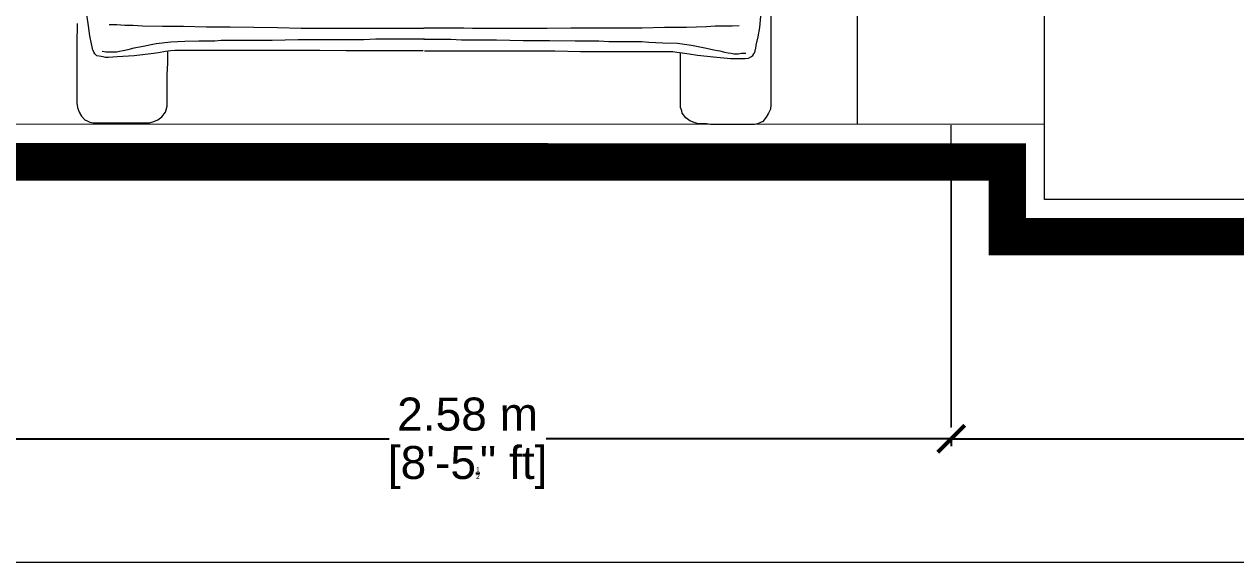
# Model space of a CAD drawing. Header units: metres. Extents: x 14 to 155, y 0 to 125.
# Drawn here: x 137.595 to 140.826, y 94.069 to 95.483 of the extents above; entities that cross this region are included whole.
import ezdxf

# ---------------------------------------------------------------- set-up
doc = ezdxf.new("R2010")
doc.units = ezdxf.units.M
doc.layers.get('Defpoints').update_dxf_attribs({"lineweight": 0})
doc.layers.add('Edges', color=7, linetype='Continuous')
doc.layers.add('PDF2_Geometry', color=7, linetype='Continuous', true_color=0xffbe80)
doc.styles.add('TEXTS', font='swissl.ttf')
doc.dimstyles.new('Copy of DIMTEXT', dxfattribs={"dimscale": 0.3, "dimtxt": 0.22, "dimasz": 0.18, "dimexe": 0.05, "dimexo": 0.05, "dimgap": 0.05, "dimtad": 0, "dimzin": 1, "dimdsep": 46, "dimtxsty": 'TEXTS', "dimblk": 'ARCHTICK', "dimcen": 0.1, "dimclrd": 256, "dimclre": 6, "dimclrt": 7, "dimadec": 0, "dimazin": 0, "dimtfac": 0.15, "dimtix": 1, "dimtofl": 0, "dimtmove": 1, "dimatfit": 3, "dimldrblk": 'OPEN', "dimfxl": 0, "dimtolj": 1, "dimtzin": 0, "dimarcsym": 0})

# ---------------------------------------------------------------- blocks, each defined once
blk = doc.blocks.new('_ArchTick')
at = {"color": 0, "linetype": 'ByBlock', "const_width": 0.15}
blk.add_lwpolyline([(-0.5, -0.5), (0.5, 0.5)], dxfattribs=at)
blk = doc.blocks.new('*D84')
at = {"layer": 'Defpoints', "color": 0, "transparency": 16777216}
for p in [(123.442, 94.1502), (145.2922, 94.1502), (145.2922, 94.0472)]:
    blk.add_point(p, dxfattribs=at)
at = {"layer": 'Edges', "color": 6, "lineweight": -2, "transparency": 16777216}
for p, q in [((123.442, 94.1302), (123.442, 94.0272)), ((145.2922, 94.1302), (145.2922, 94.0272))]:
    blk.add_line(p, q, dxfattribs=at)
at = {"layer": 'Edges', "lineweight": -2, "transparency": 16777216}
for p, q in [((123.442, 94.0472), (134.1251, 94.0472)), ((145.2922, 94.0472), (134.6091, 94.0472))]:
    blk.add_line(p, q, dxfattribs=at)
at = {"layer": 'Edges', "lineweight": -2, "transparency": 16777216, "xscale": 0.072, "yscale": 0.072, "zscale": 0.072, "rotation": 180}
blk.add_blockref('_ArchTick', (123.442, 94.0472), dxfattribs=at)
at = {"layer": 'Edges', "lineweight": -2, "transparency": 16777216, "xscale": 0.072, "yscale": 0.072, "zscale": 0.072}
blk.add_blockref('_ArchTick', (145.2922, 94.0472), dxfattribs=at)
at = {"layer": 'Edges', "color": 7, "transparency": 16777216, "char_height": 0.088, "attachment_point": 5, "style": 'TEXTS'}
for s, insert in [('\\A1;21.85 m', (134.3671, 94.1124)), ('\\A1;[71\'-8{\\H0.15x;\\S1/4;}" ft]', (134.3671, 93.9706))]:
    blk.add_mtext(s, dxfattribs=dict(at, insert=insert))
blk = doc.blocks.new('_Open')
at = {"color": 0, "linetype": 'ByBlock', "lineweight": -2}
for p, q in [((-1, 0.167), (0, 0)), ((-1, -0.167), (0, 0)), ((0, 0), (-1, 0))]:
    blk.add_line(p, q, dxfattribs=at)
blk = doc.blocks.new('*D89')
at = {"layer": 'Defpoints', "color": 0, "transparency": 16777216}
for p in [(137.4871, 94.4093), (140.0674, 94.3786), (140.0674, 94.3781)]:
    blk.add_point(p, dxfattribs=at)
at = {"layer": 'Edges', "color": 6, "lineweight": -2, "transparency": 16777216}
for p, q in [((137.4871, 94.3893), (137.4871, 94.3581)), ((140.0674, 94.3781), (140.0674, 94.3581))]:
    blk.add_line(p, q, dxfattribs=at)
at = {"layer": 'Edges', "lineweight": -2, "transparency": 16777216}
for p, q in [((137.4871, 94.3781), (138.5678, 94.3781)), ((140.0674, 94.3781), (138.9867, 94.3781))]:
    blk.add_line(p, q, dxfattribs=at)
at = {"layer": 'Edges', "lineweight": -2, "transparency": 16777216, "xscale": 0.072, "yscale": 0.072, "zscale": 0.072, "rotation": 180}
blk.add_blockref('_ArchTick', (137.4871, 94.3781), dxfattribs=at)
at = {"layer": 'Edges', "lineweight": -2, "transparency": 16777216, "xscale": 0.072, "yscale": 0.072, "zscale": 0.072}
blk.add_blockref('_ArchTick', (140.0674, 94.3781), dxfattribs=at)
at = {"layer": 'Edges', "color": 7, "transparency": 16777216, "char_height": 0.088, "attachment_point": 5, "style": 'TEXTS'}
for s, insert in [('\\A1;2.58 m', (138.7772, 94.4433)), ('\\A1;[8\'-5{\\H0.15x;\\S1/2;}" ft]', (138.7772, 94.3015))]:
    blk.add_mtext(s, dxfattribs=dict(at, insert=insert))
blk = doc.blocks.new('*D90')
at = {"layer": 'Defpoints', "color": 0, "transparency": 16777216}
for p in [(140.0674, 94.3786), (145.2922, 94.3788), (145.2922, 94.3781)]:
    blk.add_point(p, dxfattribs=at)
at = {"layer": 'Edges', "color": 6, "lineweight": -2, "transparency": 16777216}
for p, q in [((140.0674, 94.3781), (140.0674, 94.3581)), ((145.2922, 94.3781), (145.2922, 94.3581))]:
    blk.add_line(p, q, dxfattribs=at)
at = {"layer": 'Edges', "lineweight": -2, "transparency": 16777216}
for p, q in [((140.0674, 94.3781), (142.4378, 94.3781)), ((145.2922, 94.3781), (142.9218, 94.3781))]:
    blk.add_line(p, q, dxfattribs=at)
at = {"layer": 'Edges', "lineweight": -2, "transparency": 16777216, "xscale": 0.072, "yscale": 0.072, "zscale": 0.072, "rotation": 180}
blk.add_blockref('_ArchTick', (140.0674, 94.3781), dxfattribs=at)
at = {"layer": 'Edges', "lineweight": -2, "transparency": 16777216, "xscale": 0.072, "yscale": 0.072, "zscale": 0.072}
blk.add_blockref('_ArchTick', (145.2922, 94.3781), dxfattribs=at)
at = {"layer": 'Edges', "color": 7, "transparency": 16777216, "char_height": 0.088, "attachment_point": 5, "style": 'TEXTS'}
for s, insert in [('\\A1;5.22 m', (142.6798, 94.4433)), ('\\A1;[17\'-1{\\H0.15x;\\S3/4;}" ft]', (142.6798, 94.3015))]:
    blk.add_mtext(s, dxfattribs=dict(at, insert=insert))

msp = doc.modelspace()

# ---------------------------------------------------------------- linework, layer by layer
at = {"layer": 'PDF2_Geometry', "color": 0, "lineweight": 5}
for points in [[(140.3165, 95.2162), (140.3163, 98.1662), (132.2887, 98.1659), (132.2889, 95.2159)], [(134.4539, 97.7149), (134.7892, 97.7462), (135.1244, 97.7713), (135.4613, 97.7901), (135.7982, 97.8027), (136.135, 97.809), (136.4718, 97.809), (136.8086, 97.8027), (137.1439, 97.7901), (137.4808, 97.7714), (137.8176, 97.7463), (138.1529, 97.715), (138.4866, 97.679), (138.8202, 97.6351), (139.154, 97.585), (139.4861, 97.5287), (139.8167, 97.466), (139.8167, 95.2162)], [(145.8328, 95.0159), (140.3166, 95.0157), (140.3165, 95.2163), (132.289, 95.2175), (132.289, 95.017), (123.113, 95.0151)]]:
    msp.add_lwpolyline(points, dxfattribs=at)
at = {"layer": 'PDF2_Geometry', "color": 0, "lineweight": 0}
for points in [[(139.5864, 95.539), (139.5864, 95.4826), (139.5864, 95.4261), (139.5864, 95.4011), (139.5864, 95.3761), (139.5864, 95.3525), (139.5864, 95.3322), (139.5864, 95.3149), (139.5864, 95.2993), (139.5864, 95.2867), (139.5864, 95.2789), (139.5864, 95.2742), (139.5864, 95.2727), (139.5864, 95.268), (139.5849, 95.257), (139.5801, 95.246), (139.5739, 95.2351), (139.5645, 95.2241), (139.5582, 95.2209), (139.5504, 95.2178), (139.5425, 95.2162), (139.5378, 95.2162), (139.5363, 95.2162), (139.5331, 95.2162), (139.5238, 95.2162), (139.5128, 95.2162), (139.5002, 95.2162), (139.4689, 95.2162), (139.4376, 95.2162), (139.425, 95.2162), (139.4141, 95.2178), (139.4047, 95.2178), (139.4015, 95.2178), (139.4, 95.2178), (139.3984, 95.2178), (139.3921, 95.2178), (139.3812, 95.2209), (139.3702, 95.2256), (139.3592, 95.2335), (139.3498, 95.246), (139.3483, 95.2523), (139.3452, 95.2617), (139.3452, 95.2711), (139.3452, 95.2727), (139.3452, 95.2742), (139.3452, 95.2789), (139.3452, 95.2883), (139.3452, 95.3009), (139.3452, 95.3149), (139.3452, 95.3463), (139.3452, 95.3761), (139.3452, 95.3885), (139.3452, 95.398), (139.3452, 95.4042), (139.3452, 95.4074)], [(138.659, 95.412), (138.6574, 95.412), (138.6496, 95.412), (138.637, 95.412), (138.6198, 95.412), (138.5994, 95.412), (138.5744, 95.412), (138.5478, 95.412), (138.518, 95.412), (138.4866, 95.412), (138.4537, 95.412), (138.3832, 95.4136), (138.3111, 95.4136), (138.2422, 95.4136), (138.2093, 95.4136), (138.1796, 95.4136), (138.1498, 95.4136), (138.1248, 95.4136), (138.1012, 95.4136), (138.0825, 95.4136), (138.0667, 95.4136), (138.0558, 95.4136), (138.037, 95.4136), (138.0213, 95.4136), (138.0088, 95.4136), (137.9963, 95.4136), (137.9853, 95.412), (137.9712, 95.4104), (137.9524, 95.4073), (137.932, 95.4041), (137.8882, 95.3994), (137.8427, 95.3964), (137.8192, 95.3948), (137.8145, 95.3948), (137.8114, 95.3948), (137.8052, 95.3964), (137.7942, 95.3979), (137.7879, 95.3994), (137.7832, 95.4041), (137.78, 95.4089), (137.7785, 95.4136), (137.7769, 95.4167), (137.7769, 95.4183), (137.7753, 95.423), (137.7738, 95.4309), (137.7691, 95.4527), (137.766, 95.4794), (137.7613, 95.5091)], [(138.6621, 95.412), (138.6652, 95.412), (138.673, 95.412), (138.6856, 95.412), (138.7013, 95.412), (138.7232, 95.412), (138.7466, 95.412), (138.7733, 95.412), (138.8031, 95.412), (138.8344, 95.412), (138.8689, 95.412), (138.9378, 95.4121), (139.0099, 95.4121), (139.0788, 95.4105), (139.1117, 95.4105), (139.143, 95.4105), (139.1712, 95.4105), (139.1979, 95.4105), (139.2198, 95.4105), (139.2386, 95.4105), (139.2542, 95.4105), (139.2652, 95.4105), (139.284, 95.4105), (139.2997, 95.4105), (139.3137, 95.4105), (139.3247, 95.4105), (139.3357, 95.409), (139.3498, 95.4074), (139.3686, 95.4042), (139.3905, 95.4011), (139.4328, 95.3964), (139.4783, 95.3917), (139.5018, 95.3917), (139.5065, 95.3917), (139.5112, 95.3917), (139.5175, 95.3917), (139.5269, 95.3932), (139.5331, 95.3964), (139.5378, 95.3995), (139.541, 95.4042), (139.5441, 95.4105), (139.5441, 95.4137), (139.5441, 95.4152), (139.5457, 95.4184), (139.5472, 95.4277), (139.5519, 95.4497), (139.5567, 95.4747), (139.5598, 95.5045)], [(137.7361, 95.4856), (137.7346, 95.4308), (137.7346, 95.4041), (137.7346, 95.3807), (137.7346, 95.3572), (137.7346, 95.3368), (137.7346, 95.318), (137.7346, 95.3039), (137.7346, 95.2913), (137.7346, 95.282), (137.7346, 95.2773), (137.7346, 95.2757), (137.7346, 95.2726), (137.7362, 95.2616), (137.7408, 95.2491), (137.7471, 95.2381), (137.7565, 95.2287), (137.7628, 95.2255), (137.7691, 95.2224), (137.7784, 95.2208), (137.7831, 95.2208), (137.7847, 95.2208), (137.7878, 95.2208), (137.7973, 95.2208), (137.8083, 95.2208), (137.8207, 95.2208), (137.8521, 95.2208), (137.8834, 95.2208), (137.8959, 95.2208), (137.9069, 95.2208), (137.9148, 95.2208), (137.9194, 95.2208), (137.921, 95.2208), (137.9226, 95.2208), (137.9288, 95.2208), (137.9398, 95.224), (137.9508, 95.2287), (137.9617, 95.2365), (137.9712, 95.2491), (137.9727, 95.2554), (137.9759, 95.2647), (137.9759, 95.2741), (137.9759, 95.2757), (137.9759, 95.2773), (137.9759, 95.282), (137.9759, 95.2914), (137.9759, 95.3039), (137.9759, 95.318), (137.9759, 95.3493), (137.9774, 95.3791), (137.9774, 95.3917), (137.9774, 95.401), (137.9774, 95.4073), (137.9774, 95.4104)], [(137.8208, 95.4825), (137.8411, 95.4825), (137.8631, 95.4809), (137.885, 95.4809), (137.9102, 95.4794), (137.9634, 95.4778), (138.0198, 95.4778), (138.0809, 95.4762), (138.1435, 95.4762), (138.2704, 95.4747), (138.3331, 95.4732), (138.3942, 95.4732), (138.4521, 95.4732), (138.5054, 95.4732), (138.5305, 95.4732), (138.5556, 95.4732), (138.5775, 95.4732), (138.5978, 95.4732), (138.6167, 95.4732), (138.6339, 95.4732), (138.648, 95.4732), (138.6606, 95.4732)], [(139.5018, 95.4794), (139.483, 95.4778), (139.4611, 95.4778), (139.4376, 95.4778), (139.4141, 95.4763), (139.3608, 95.4747), (139.3029, 95.4747), (139.2433, 95.4731), (139.1806, 95.4731), (139.0522, 95.4731), (138.9895, 95.4715), (138.9284, 95.4715), (138.8705, 95.4715), (138.8156, 95.4715), (138.7906, 95.4715), (138.7671, 95.4731), (138.7451, 95.4731), (138.7248, 95.4731), (138.7059, 95.4731), (138.6887, 95.4731), (138.673, 95.4731), (138.6606, 95.4731)], [(138.6621, 95.4434), (138.6495, 95.4434), (138.6322, 95.4434), (138.6119, 95.4434), (138.5885, 95.4434), (138.5617, 95.4434), (138.532, 95.4433), (138.5007, 95.4418), (138.4662, 95.4418), (138.3973, 95.4418), (138.3252, 95.4417), (138.2563, 95.4402), (138.225, 95.4402), (138.1952, 95.4402), (138.1669, 95.4402), (138.1419, 95.4402), (138.12, 95.4402), (138.1027, 95.4386), (138.0887, 95.4386), (138.0793, 95.4386), (138.0604, 95.4386), (138.0228, 95.437), (137.9853, 95.4355), (137.9461, 95.4308), (137.907, 95.423), (137.8865, 95.4198), (137.8772, 95.4167), (137.8709, 95.4151), (137.8584, 95.412), (137.8489, 95.4104), (137.8412, 95.4088), (137.8333, 95.4088), (137.8223, 95.4088), (137.8129, 95.4088), (137.802, 95.4104)], [(138.6605, 95.4434), (138.6714, 95.4434), (138.6887, 95.4434), (138.709, 95.4434), (138.7326, 95.4434), (138.7607, 95.4418), (138.7889, 95.4418), (138.8218, 95.4418), (138.8547, 95.4418), (138.9252, 95.4403), (138.9957, 95.4403), (139.0646, 95.4387), (139.096, 95.4387), (139.1274, 95.4387), (139.154, 95.4371), (139.179, 95.4371), (139.201, 95.4371), (139.2182, 95.4371), (139.2323, 95.4371), (139.2417, 95.4371), (139.2605, 95.4355), (139.2981, 95.434), (139.3373, 95.4324), (139.3749, 95.4277), (139.4141, 95.4199), (139.4344, 95.4152), (139.4438, 95.4137), (139.4501, 95.4121), (139.4626, 95.4089), (139.472, 95.4074), (139.4799, 95.4058), (139.4877, 95.4042), (139.4986, 95.4042), (139.508, 95.4058), (139.519, 95.4058)], [(140.0674, 94.7024), (140.0673, 95.2146)], [(140.0674, 94.4078), (140.0674, 95.1395), (140.0674, 94.4094)]]:
    msp.add_lwpolyline(points, dxfattribs=at)
at = {"layer": 'PDF2_Geometry', "color": 0, "lineweight": 0, "const_width": 0.1002}
msp.add_lwpolyline([(145.8328, 94.9172), (140.217, 94.9169), (140.217, 95.1159), (132.3892, 95.1172), (132.3892, 94.9166), (123.113, 94.9163)], dxfattribs=at)

# ---------------------------------------------------------------- dimensions: what is measured, and where the dimension line sits
at = {"layer": 'Edges'}
for base, p1, p2, picture, middle in [((140.0674, 94.3781), (137.4871, 94.4093), (140.0674, 94.3786), '*D89', (138.7772, 94.3781)), ((145.2922, 94.3781), (140.0674, 94.3786), (145.2922, 94.3788), '*D90', (142.6798, 94.3781)), ((145.2922, 94.0472), (123.442, 94.1502), (145.2922, 94.1502), '*D84', (134.3671, 94.0472))]:
    dim = msp.add_linear_dim(base=base, p1=p1, p2=p2, dimstyle='Copy of DIMTEXT', override={"dimscale": 0.4, "dimpost": ' m\\X', "dimfxl": 0.9, "dimfxlon": 1}, dxfattribs=at)
    dim.commit()
    dim.dimension.update_dxf_attribs({"geometry": picture, "text_midpoint": middle})

doc.saveas('drawing.dxf')
